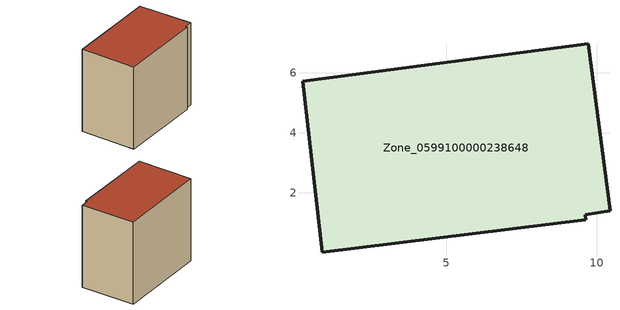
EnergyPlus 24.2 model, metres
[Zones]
Zone_0599100000238648
 floor ground (C_G): 10.45,1.4 9.62,1.27 9.64,1.11 0.86,0.01 0.2,5.73 9.72,6.97 z0
 wall outside (C_F): 9.62,1.27 10.45,1.4 9.72,6.97 0.2,5.73 0.86,0.01 9.64,1.11 9.62,1.27 z0:8.68
 roof outside (C_R): 0.86,0.01 9.64,1.11 9.62,1.27 10.45,1.4 9.72,6.97 0.2,5.73 z8.68
[BUILDING]
Pand.0599100000238648: North Axis=0; Terrain=City; Loads Convergence Tolerance Value=0.04; Temperature Convergence Tolerance Value=0.4; Solar Distribution=FullExterior; Maximum Number of Warmup Days=25; Minimum Number of Warmup Days=1
[Site:Location]
Rotterdam.The.Hague.AP_ZH_NLD Design_Conditions: Latitude=51.96; Longitude=4.45; Time Zone=1; Elevation=-4.5
[SITE:GROUNDTEMPERATURE:BUILDINGSURFACE]
18, 18, 18, 18, 18, 18, 18, 18, 18, 18, 18, 18
[MATERIAL] Thermal Absorptance=0.9; Solar Absorptance=0.7; Visible Absorptance=0.7
Name | Roughness | Thickness | Conductivity | Density | Specific Heat
G.TC.1992-2005 | MediumSmooth | 0.15 | 0.06 | 540 | 1210
F.TC.1992-2005 | Rough | 0.3 | 0.12 | 1920 | 840
R.TC.1992-2005 | MediumRough | 0.2 | 0.08 | 1500 | 1000
[CONSTRUCTION]
C_G: G.TC.1992-2005
C_F: F.TC.1992-2005
C_R: R.TC.1992-2005
[ZONE]
Zone_0599100000238648: Type=1; Multiplier=1; Ceiling Height=Autocalculate; Volume=Autocalculate; Floor Area=autocalculate; Part of Total Floor Area=Yes
[ZONEINFILTRATION:DESIGNFLOWRATE]
Infil_Zone_0599100000238648: Zone or ZoneList or Space or SpaceList=Zone_0599100000238648; Schedule=AlwaysOn; Design Flow Rate Calculation Method=Flow/Area; Flow Rate per Floor Area=0.0015; Constant Term Coefficient=1; Temperature Term Coefficient=0; Velocity Term Coefficient=0; Velocity Squared Term Coefficient=0
[HVACTEMPLATE:ZONE:IDEALLOADSAIRSYSTEM]
Zone_0599100000238648: Maximum Heating Supply Air Temperature=50; Minimum Cooling Supply Air Temperature=13; Maximum Heating Supply Air Humidity Ratio=0.0156; Minimum Cooling Supply Air Humidity Ratio=0.0077; Heating Limit=NoLimit; Cooling Limit=NoLimit; Dehumidification Control Type=ConstantSensibleHeatRatio; Cooling Sensible Heat Ratio=0.7; Dehumidification Setpoint=60; Humidification Control Type=None; Humidification Setpoint=30; Outdoor Air Method=None; Outdoor Air Flow Rate per Person=0.00944; Outdoor Air Flow Rate per Zone Floor Area=0; Outdoor Air Flow Rate per Zone=0; Demand Controlled Ventilation Type=None; Outdoor Air Economizer Type=NoEconomizer; Heat Recovery Type=None; Sensible Heat Recovery Effectiveness=0.7; Latent Heat Recovery Effectiveness=0.65
[ZONECONTROL:THERMOSTAT]
ThermostatControl_Zone_0599100000238648: Zone or ZoneList=Zone_0599100000238648; Control Type Schedule=DualSetpointControlType; Control 1=Thermostat_Zone_0599100000238648; Temperature Difference Between Cutout And Setpoint=0
[THERMOSTATSETPOINT:DUALSETPOINT]
Thermostat_Zone_0599100000238648: Heating Setpoint Temperature Schedule=HeatingSetpoint_Zone_0599100000238648; Cooling Setpoint Temperature Schedule=CoolingSetpoint_Zone_0599100000238648
[SCHEDULE:COMPACT]
HeatingSetpoint_Zone_0599100000238648: Through: 12/31, For: AllDays, Until: 24:00, 21
CoolingSetpoint_Zone_0599100000238648: Through: 12/31, For: AllDays, Until: 24:00, 24
DualSetpointControlType: Through: 12/31, For: AllDays, Until: 24:00, 4
AlwaysOn: Through: 12/31, For: AllDays, Until: 24:00, 1
